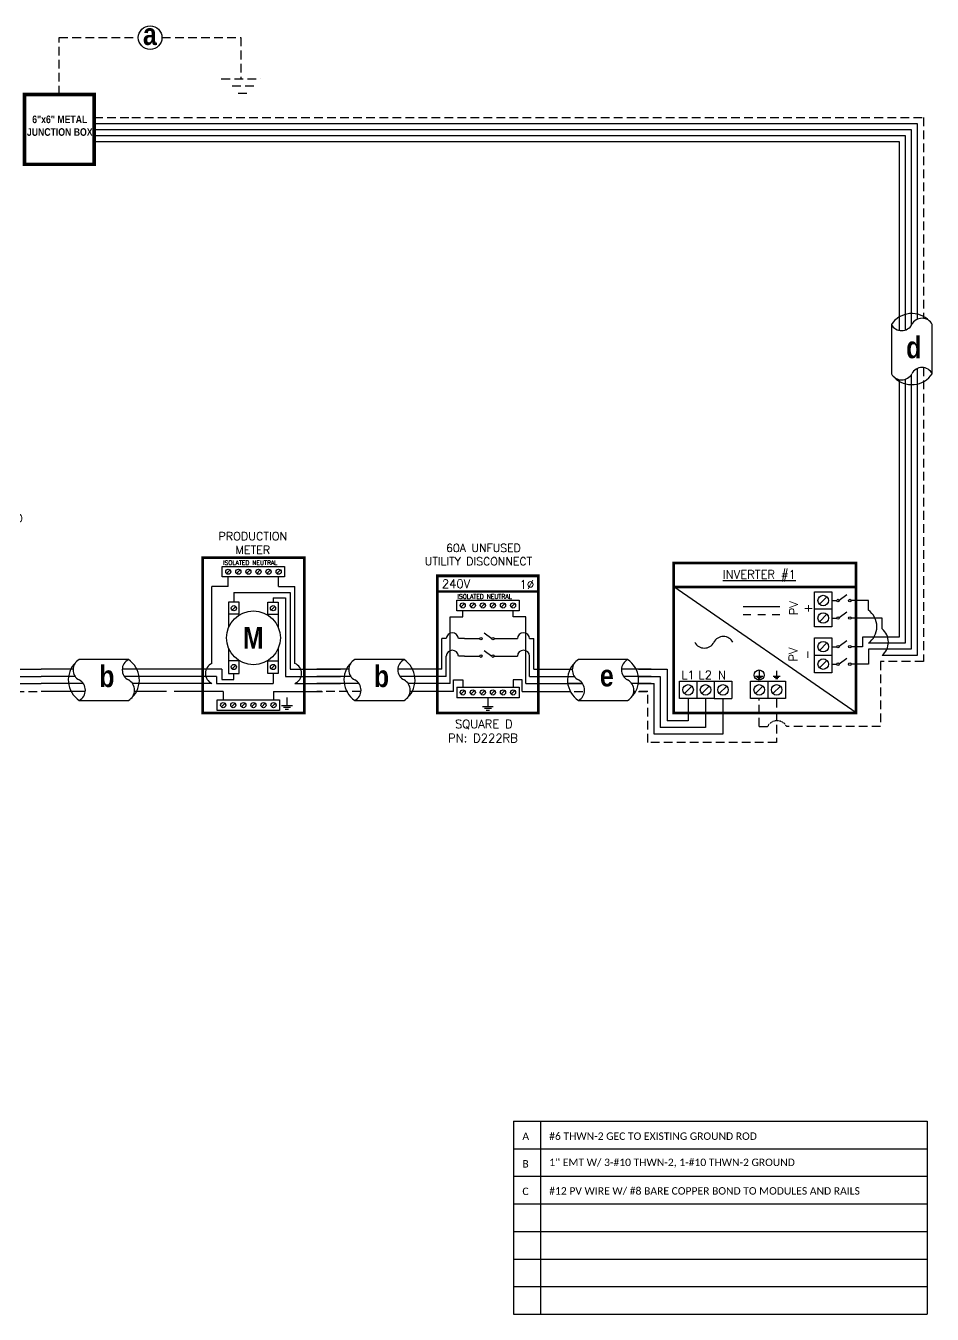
# Model space of a CAD drawing. Header units: feet. Extents: x 16885 to 17657, y 16033 to 16589.
# Drawn here: x 17265 to 17657, y 16033 to 16589 of the extents above; entities that cross this region are included whole.
import ezdxf

# ---------------------------------------------------------------- set-up
doc = ezdxf.new("R2010")
doc.units = ezdxf.units.FT
doc.header["$MEASUREMENT"] = 0
doc.linetypes.add('HIDDEN', pattern=[0.375, 0.25, -0.125])
for name, color, linetype in [('ONE LINE BLOCKS', 7, 'Continuous'), ('TABLES', 7, 'Continuous'), ('TEXT', 7, 'Continuous'), ('Z - TITLEBLOCK TXT', 7, 'Continuous')]:
    doc.layers.add(name, color=color, linetype=linetype)
doc.styles.add('ONE LINE TXT', font='techb___.ttf')
doc.styles.get("Standard").update_dxf_attribs({"font": 'simplex.shx'})

# ---------------------------------------------------------------- blocks, each defined once
blk = doc.blocks.new('M_METER PAN')
at = {"color": 253, "linetype": 'Continuous'}
for p, q in [((4.735, 8.023), (3.483, 8.023)), ((3.483, 2.136), (3.483, 8.023)), ((4.735, 8.023), (4.735, 8.748)), ((8.589, 8.023), (8.589, 8.748)), ((8.589, 8.023), (9.84, 8.023)), ((9.84, 2.136), (9.84, 8.023)), ((3.483, 0.611), (0, 0.611)), ((9.84, 0.611), (13.323, 0.611))]:
    blk.add_line(p, q, dxfattribs=at)
at = {"color": 7, "linetype": 'Continuous'}
for p, q in [((5.163, 7.563), (5.163, 6.819)), ((5.163, 7.563), (9.474, 7.563)), ((9.474, 7.563), (9.474, 1.711)), ((4.245, 1.711), (0, 1.711)), ((4.245, 1.711), (4.245, 0.898)), ((5.163, 0.898), (5.163, 1.37)), ((9.474, 1.711), (13.323, 1.711)), ((4.245, 0.898), (5.163, 0.898))]:
    blk.add_line(p, q, dxfattribs=at)
at = {"color": 10, "linetype": 'Continuous'}
for p, q in [((8.16, 7.142), (8.16, 6.819)), ((8.16, 7.142), (9.123, 7.142)), ((9.123, 7.142), (9.123, 1.149)), ((3.832, 1.149), (0, 1.149)), ((3.832, 1.149), (3.832, 0.611)), ((8.16, 1.37), (8.16, 0.611)), ((9.123, 1.149), (13.323, 1.149)), ((3.832, 0.611), (8.16, 0.611))]:
    blk.add_line(p, q, dxfattribs=at)
at = {"color": 1, "linetype": 'Continuous'}
for p, q in [((5.565, 5.899), (4.761, 5.899)), ((7.758, 5.899), (8.562, 5.899)), ((5.565, 2.326), (4.761, 2.326)), ((7.758, 2.326), (8.562, 2.326))]:
    blk.add_line(p, q, dxfattribs=at)
at = {"color": 253, "linetype": 'Continuous'}
for centre, start, end in [((3.823, 1.374), 113.9997, 246.0003), ((9.5, 1.374), 293.9997, 66.0003)]:
    blk.add_arc(centre, 0.835, start, end, dxfattribs=at)
at = {"layer": 'ONE LINE BLOCKS', "lineweight": 50, "const_width": 0.21}
blk.add_lwpolyline([(2.772, -1.647), (2.772, 10.216), (10.552, 10.216), (10.552, -1.647)], close=True, dxfattribs=at)
at = {"layer": 'TEXT', "color": 92, "linetype": 'HIDDEN', "ltscale": 15}
for p, q in [((4.347, 0), (0, 0)), ((4.347, 0), (4.347, -0.649)), ((8.201, 0), (8.201, -0.649)), ((8.201, 0), (13.323, 0))]:
    blk.add_line(p, q, dxfattribs=at)
at = {"layer": 'TEXT', "color": 92, "linetype": 'Continuous', "flags": 128}
for points in [[(9.228, -0.457), (9.227, -1.078)], [(8.812, -1.078), (9.642, -1.078)], [(9.498, -1.231), (8.956, -1.231)], [(9.354, -1.385), (9.1, -1.385)]]:
    blk.add_lwpolyline(points, dxfattribs=at)
at = {"layer": 'TEXT', "linetype": 'Continuous'}
blk.add_circle((6.662, 4.095), 2.059, dxfattribs=at)
at = {"layer": 'Z - TITLEBLOCK TXT', "color": 1, "linetype": 'Continuous'}
for p, q in [((4.275, 8.748), (4.275, 9.552)), ((4.275, 9.552), (9.049, 9.552)), ((9.049, 9.552), (9.049, 8.748)), ((9.049, 8.748), (4.275, 8.748)), ((4.761, 6.819), (4.761, 4.888)), ((5.565, 6.819), (4.761, 6.819)), ((5.565, 5.838), (5.565, 6.819)), ((7.758, 5.838), (7.758, 6.819)), ((7.758, 6.819), (8.562, 6.819)), ((8.562, 6.819), (8.562, 4.888)), ((4.761, 3.301), (4.761, 1.37)), ((8.562, 3.301), (8.562, 1.37)), ((5.565, 1.37), (5.565, 2.351)), ((7.758, 1.37), (7.758, 2.351)), ((4.761, 1.37), (5.565, 1.37)), ((8.562, 1.37), (7.758, 1.37)), ((3.887, -1.453), (3.887, -0.649)), ((3.887, -0.649), (8.661, -0.649)), ((8.661, -0.649), (8.661, -1.453)), ((8.661, -1.453), (3.887, -1.453))]:
    blk.add_line(p, q, dxfattribs=at)
at = {"layer": 'Z - TITLEBLOCK TXT', "color": 4, "linetype": 'Continuous'}
for p, q in [((4.874, 9.29), (4.596, 9.011)), ((5.645, 9.29), (5.366, 9.011)), ((6.416, 9.29), (6.137, 9.011)), ((7.186, 9.29), (6.908, 9.011)), ((7.957, 9.29), (7.679, 9.011)), ((8.728, 9.29), (8.449, 9.011)), ((5.303, 6.499), (5.024, 6.22)), ((8.299, 6.499), (8.021, 6.22)), ((5.303, 2.005), (5.024, 1.727)), ((8.299, 2.005), (8.021, 1.727)), ((4.486, -0.912), (4.208, -1.19)), ((5.257, -0.912), (4.978, -1.19)), ((6.028, -0.912), (5.749, -1.19)), ((6.798, -0.912), (6.52, -1.19)), ((7.569, -0.912), (7.291, -1.19)), ((8.34, -0.912), (8.061, -1.19))]:
    blk.add_line(p, q, dxfattribs=at)
for centre in [(4.735, 9.15), (5.506, 9.15), (6.276, 9.15), (7.047, 9.15), (7.818, 9.15), (8.589, 9.15), (5.163, 6.359), (8.16, 6.359), (5.163, 1.866), (8.16, 1.866), (4.347, -1.051), (5.118, -1.051), (5.888, -1.051), (6.659, -1.051), (7.43, -1.051), (8.201, -1.051)]:
    blk.add_circle(centre, 0.197, dxfattribs=at)
at = {"layer": 'TABLES', "color": 4, "linetype": 'Continuous'}
blk.add_text('ISOLATED NEUTRAL', height=0.33207, dxfattribs=at).set_placement((4.339, 9.669))
at = {"layer": 'TEXT', "color": 1, "insert": (6.613, 11.342), "char_height": 0.62775, "attachment_point": 5}
blk.add_mtext_dynamic_manual_height_columns('PRODUCTION METER', width=1.32031, gutter_width=7.17, heights=[0], dxfattribs=at)
at = {"layer": 'Z - TITLEBLOCK TXT', "color": 253, "linetype": 'Continuous', "style": 'ONE LINE TXT'}
blk.add_text('M', height=1.662, dxfattribs=at).set_placement((5.854, 3.259))
blk = doc.blocks.new('*U18')
at = {"color": 0}
blk.add_blockref('M_METER PAN', (0, 0), dxfattribs=at)
blk = doc.blocks.new('M_MAIN DISCONNECT')
at = {"color": 253, "linetype": 'Continuous'}
for p, q in [((10.94, -17.67), (10.94, -15.06)), ((32.69, -17.67), (32.69, -15.06)), ((5.45, -46.43), (5.45, -17.67)), ((5.45, -17.67), (10.94, -17.67)), ((38.18, -17.67), (32.69, -17.67)), ((38.18, -46.43), (38.18, -17.67)), ((5.45, -46.43), (-9.78, -46.43)), ((38.18, -46.43), (53.41, -46.43))]:
    blk.add_line(p, q, dxfattribs=at)
at = {"color": 7, "linetype": 'Continuous'}
for p, q in [((1.95, -40.22), (1.95, -27.1)), ((3.81, -27.1), (1.95, -27.1)), ((11.72, -27.1), (9.09, -27.1)), ((31.91, -27.1), (34.54, -27.1)), ((39.82, -27.1), (41.69, -27.1)), ((41.69, -40.22), (41.69, -27.1)), ((1.95, -40.22), (-9.78, -40.22)), ((41.69, -40.22), (53.41, -40.22))]:
    blk.add_line(p, q, dxfattribs=at)
at = {"color": 1, "linetype": 'Continuous'}
for p, q in [((21.88, -27.1), (23.12, -27.1)), ((25.67, -27.11), (26.91, -27.11)), ((21.88, -34.64), (23.12, -34.64)), ((25.67, -34.64), (26.91, -34.64))]:
    blk.add_line(p, q, dxfattribs=at)
at = {"color": 10, "linetype": 'Continuous'}
for p, q in [((3.81, -43.39), (3.81, -34.64)), ((11.72, -34.64), (9.09, -34.64)), ((31.91, -34.64), (34.54, -34.64)), ((39.82, -43.39), (39.82, -34.64)), ((3.81, -43.39), (-9.78, -43.39)), ((39.82, -43.39), (53.41, -43.39))]:
    blk.add_line(p, q, dxfattribs=at)
at = {"color": 7, "linetype": 'Continuous'}
for centre in [(6.45, -27.26), (37.18, -27.26)]:
    blk.add_arc(centre, 2.64, 3.2819, 176.7181, dxfattribs=at)
at = {"color": 10, "linetype": 'Continuous'}
for centre in [(6.45, -34.79), (37.18, -34.79)]:
    blk.add_arc(centre, 2.64, 3.2819, 176.7181, dxfattribs=at)
at = {"color": 1, "linetype": 'Continuous'}
for points in [[(23.12, -27.1), (23.5, -26.34), (24.4, -27.87), (25.22, -26.34), (25.67, -27.11)], [(23.12, -34.64), (23.5, -33.88), (24.4, -35.4), (25.22, -33.88), (25.67, -34.64)]]:
    blk.add_spline(points, degree=3, dxfattribs=at)
at = {"layer": 'ONE LINE BLOCKS', "lineweight": 50}
blk.add_line((0, -6.77), (43.61, -6.77), dxfattribs=at)
at = {"layer": 'ONE LINE BLOCKS', "lineweight": 50, "const_width": 1.19}
blk.add_lwpolyline([(0, -59.17), (0, 0), (43.61, 0), (43.61, -59.17)], close=True, dxfattribs=at)
at = {"layer": 'TEXT', "color": 92, "linetype": 'HIDDEN', "ltscale": 15}
for p, q in [((7.03, -49.88), (-9.78, -49.88)), ((7.03, -49.88), (7.03, -44.94)), ((7.03, -44.94), (10.94, -44.94)), ((10.94, -44.94), (10.94, -48.08)), ((36.6, -44.94), (32.69, -44.94)), ((32.69, -44.94), (32.69, -48.08)), ((36.6, -49.88), (36.6, -44.94)), ((36.6, -49.88), (53.41, -49.88))]:
    blk.add_line(p, q, dxfattribs=at)
at = {"layer": 'TEXT', "color": 92, "linetype": 'Continuous', "flags": 128}
for points in [[(21.82, -52.94), (21.82, -56.44)], [(19.48, -56.44), (24.16, -56.44)], [(23.35, -57.31), (20.29, -57.31)], [(22.53, -58.18), (21.1, -58.18)]]:
    blk.add_lwpolyline(points, dxfattribs=at)
at = {"layer": 'Z - TITLEBLOCK TXT', "color": 1, "linetype": 'Continuous'}
for p, q in [((8.34, -15.06), (8.34, -10.52)), ((8.34, -10.52), (35.29, -10.52)), ((35.29, -10.52), (35.29, -15.06)), ((35.29, -15.06), (8.34, -15.06)), ((11.72, -27.1), (15.64, -27.1)), ((17.54, -24.65), (20.8, -27.1)), ((27.99, -27.11), (31.91, -27.11)), ((17.54, -32.19), (20.8, -34.63)), ((11.72, -34.64), (15.64, -34.64)), ((27.99, -34.64), (31.91, -34.64)), ((8.34, -48.08), (35.29, -48.08)), ((8.34, -48.08), (8.34, -52.62)), ((35.29, -48.08), (35.29, -52.62)), ((35.29, -52.62), (8.34, -52.62))]:
    blk.add_line(p, q, dxfattribs=at)
at = {"layer": 'Z - TITLEBLOCK TXT', "color": 4, "linetype": 'Continuous'}
for p, q in [((11.73, -12), (10.15, -13.58)), ((16.08, -12), (14.5, -13.58)), ((20.43, -12), (18.86, -13.58)), ((24.78, -12), (23.21, -13.58)), ((29.13, -12), (27.56, -13.58)), ((33.48, -12), (31.91, -13.58)), ((11.73, -49.56), (10.15, -51.13)), ((16.08, -49.56), (14.5, -51.13)), ((20.43, -49.56), (18.86, -51.13)), ((24.78, -49.56), (23.21, -51.13)), ((29.13, -49.56), (27.56, -51.13)), ((33.48, -49.56), (31.91, -51.13))]:
    blk.add_line(p, q, dxfattribs=at)
for centre in [(10.94, -12.79), (15.29, -12.79), (19.64, -12.79), (23.99, -12.79), (28.34, -12.79), (32.69, -12.79), (10.94, -50.35), (15.29, -50.35), (19.64, -50.35), (23.99, -50.35), (28.34, -50.35), (32.69, -50.35)]:
    blk.add_circle(centre, 1.11, dxfattribs=at)
at = {"layer": 'Z - TITLEBLOCK TXT', "color": 1, "linetype": 'Continuous'}
for centre in [(16.18, -27.1), (21.34, -27.1), (27.45, -27.11), (16.18, -34.64), (21.34, -34.64), (27.45, -34.64)]:
    blk.add_circle(centre, 0.541, dxfattribs=at)
at = {"layer": 'TABLES', "color": 4, "linetype": 'Continuous'}
blk.add_text('ISOLATED NEUTRAL', height=1.8743, dxfattribs=at).set_placement((8.7, -9.86))
at = {"layer": 'TEXT', "color": 1}
for s, width, gutter_width, heights, insert, char_height, attachment_point in [('\\A1;\\pi4.1167;60A DISCONNECT FUSED \\P\\pi16.454;W/ ##A FUSES\\P\\pi11.355;GROUPED W/ MAIN \\P\\pi4.9392;BREAKER LOAD CENTER', 71.8931, 92.23, [24.13], (-15.26, 26.55), 3.4544, 1), ('240V', 0.1481, 0.75, [0], (8.07, -3.44), 3.658, 5), ('1∅', 0.1481, 0.75, [0], (38.63, -3.74), 3.658, 5), ('\\A1;\\pi3.6942,t21.982;SQUARE D\\P\\pi2.5621,t20.85;PN: D222N', 35.0816, 28.88, [13.54], (1.84, -62.59), 3.6576, 1)]:
    blk.add_mtext_dynamic_manual_height_columns(s, width=width, gutter_width=gutter_width, heights=heights, dxfattribs=dict(at, insert=insert, char_height=char_height, attachment_point=attachment_point))
blk = doc.blocks.new('*U17')
blk.add_blockref('M_MAIN DISCONNECT', (0, 0))
blk = doc.blocks.new('*U9')
at = {"color": 7, "linetype": 'Continuous'}
for p, q in [((6.669, 2.433), (2.905, 2.433)), ((2.435, 1.711), (0, 1.711)), ((9.575, 1.711), (6.199, 1.711)), ((2.905, -0.69), (6.669, -0.69))]:
    blk.add_line(p, q, dxfattribs=at)
at = {"color": 10, "linetype": 'Continuous'}
for p, q in [((2.591, 1.149), (0, 1.149)), ((9.575, 1.149), (6.355, 1.149))]:
    blk.add_line(p, q, dxfattribs=at)
at = {"color": 253, "linetype": 'Continuous'}
for p, q in [((3.208, 0.611), (0, 0.611)), ((9.575, 0.611), (6.972, 0.611))]:
    blk.add_line(p, q, dxfattribs=at)
at = {"color": 7, "linetype": 'Continuous'}
for centre, start, end in [((3.942, 0.872), 133.97324, 236.42648), ((5.633, 0.872), 313.97324, 56.42648)]:
    blk.add_arc(centre, 1.874, start, end, dxfattribs=at)
at = {"layer": 'TEXT', "color": 92, "linetype": 'HIDDEN', "ltscale": 15}
for p, q in [((3.373, 0), (0, 0)), ((9.575, 0), (7.137, 0))]:
    blk.add_line(p, q, dxfattribs=at)
at = {"layer": 'Z - TITLEBLOCK TXT', "linetype": 'Continuous'}
for centre, start, end in [((3.315, 1.653), 117.66392, 242.33608), ((7.078, 1.653), 117.66392, 242.33608), ((2.496, 0.091), 297.66392, 62.33608), ((6.26, 0.091), 297.66392, 62.33608)]:
    blk.add_arc(centre, 0.882, start, end, dxfattribs=at)
blk = doc.blocks.new('*T14')
at = {"linetype": 'ByBlock', "lineweight": -2, "transparency": 16777216}
for p, q in [((0, 0), (178.52, 0)), ((0, 0), (0, -83.27)), ((11.58, 0), (11.58, -83.27)), ((178.52, 0), (178.52, -83.27)), ((0, -11.84), (178.52, -11.84)), ((0, -23.75), (178.52, -23.75)), ((0, -35.65), (178.52, -35.65)), ((0, -47.56), (178.52, -47.56)), ((0, -59.46), (178.52, -59.46)), ((0, -71.37), (178.52, -71.37)), ((0, -83.27), (178.52, -83.27))]:
    blk.add_line(p, q, dxfattribs=at)
at = {"color": 0, "linetype": 'Continuous', "transparency": 16777216, "char_height": 3.2119, "attachment_point": 7}
for s, insert, width in [('{\\fCalibri|b0|i0|c0;A', (3.78, -8.06), 4.025), ('{\\fCalibri|b0|i0|c0;#6 THWN-2 GEC TO EXISTING GROUND ROD', (15.36, -8.06), 159.3801), ("{\\fCalibri|b0|i0|c0;1'' EMT W/ 3-#10 THWN-2, 1-#10 THWN-2 GROUND", (15.36, -19.97), 159.3801), ('{\\fCalibri|b0|i0|c0;B', (3.78, -19.97), 4.025), ('{\\fCalibri|b0|i0|c0;C', (3.78, -31.87), 4.025), ('{\\fCalibri|b0|i0|c0;#12 PV WIRE W/ #8 BARE COPPER BOND TO MODULES AND RAILS', (15.36, -31.87), 159.3801), ('{\\fCalibri|b0|i0|c0;', (3.78, -43.78), 4.025), ('{\\fCalibri|b0|i0|c0;', (15.36, -43.78), 159.3801), ('{\\fCalibri|b0|i0|c0;', (3.78, -55.68), 4.025), ('{\\fCalibri|b0|i0|c0;', (15.36, -55.68), 159.3801), ('{\\fCalibri|b0|i0|c0;', (3.78, -67.59), 4.025), ('{\\fCalibri|b0|i0|c0;', (15.36, -67.59), 159.3801), ('{\\fCalibri|b0|i0|c0;', (3.78, -79.5), 4.025), ('{\\fCalibri|b0|i0|c0;', (15.36, -79.5), 159.3801)]:
    blk.add_mtext(s, dxfattribs=dict(at, insert=insert, width=width))
blk = doc.blocks.new('M_UTILITY DISCONNECT')
at = {"color": 253, "linetype": 'Continuous'}
for p, q in [((3.671, 5.706), (3.671, 6.168)), ((7.524, 5.706), (7.524, 6.168)), ((2.699, 0.611), (2.699, 5.706)), ((2.699, 5.706), (3.671, 5.706)), ((8.496, 5.706), (7.524, 5.706)), ((8.496, 0.611), (8.496, 5.706)), ((2.699, 0.611), (0, 0.611)), ((8.496, 0.611), (11.195, 0.611))]:
    blk.add_line(p, q, dxfattribs=at)
at = {"color": 7, "linetype": 'Continuous'}
for p, q in [((2.078, 1.711), (2.078, 4.034)), ((2.408, 4.034), (2.078, 4.034)), ((3.809, 4.034), (3.343, 4.034)), ((7.386, 4.034), (7.853, 4.034)), ((8.788, 4.034), (9.118, 4.034)), ((9.118, 1.711), (9.118, 4.034)), ((2.078, 1.711), (0, 1.711)), ((9.118, 1.711), (11.195, 1.711))]:
    blk.add_line(p, q, dxfattribs=at)
at = {"color": 10, "linetype": 'Continuous'}
for p, q in [((2.408, 1.149), (2.408, 2.699)), ((3.809, 2.699), (3.343, 2.699)), ((7.386, 2.699), (7.853, 2.699)), ((8.787, 1.149), (8.788, 2.699)), ((2.408, 1.149), (0, 1.149)), ((8.787, 1.149), (11.195, 1.149))]:
    blk.add_line(p, q, dxfattribs=at)
at = {"color": 7, "linetype": 'Continuous'}
for centre in [(2.875, 4.008), (8.32, 4.008)]:
    blk.add_arc(centre, 0.468, 3.28193, 176.71807, dxfattribs=at)
at = {"color": 10, "linetype": 'Continuous'}
for centre in [(2.875, 2.672), (8.32, 2.672)]:
    blk.add_arc(centre, 0.468, 3.28193, 176.71807, dxfattribs=at)
at = {"layer": 'ONE LINE BLOCKS', "lineweight": 50}
blk.add_line((1.732, 7.637), (9.459, 7.637), dxfattribs=at)
at = {"layer": 'ONE LINE BLOCKS', "lineweight": 50, "const_width": 0.21}
blk.add_lwpolyline([(1.732, -1.647), (1.732, 8.836), (9.459, 8.836), (9.459, -1.647)], close=True, dxfattribs=at)
at = {"layer": 'TEXT', "color": 92, "linetype": 'HIDDEN', "ltscale": 15}
for p, q in [((2.978, 0), (0, 0)), ((2.978, 0), (2.978, 0.875)), ((2.978, 0.875), (3.671, 0.875)), ((3.671, 0.875), (3.671, 0.319)), ((8.217, 0.875), (7.524, 0.875)), ((7.524, 0.875), (7.524, 0.319)), ((8.217, 0), (8.217, 0.875)), ((8.217, 0), (11.195, 0))]:
    blk.add_line(p, q, dxfattribs=at)
at = {"layer": 'TEXT', "color": 92, "linetype": 'Continuous', "flags": 128}
for points in [[(5.598, -0.543), (5.598, -1.164)], [(5.183, -1.164), (6.012, -1.164)], [(5.869, -1.317), (5.327, -1.317)], [(5.725, -1.471), (5.47, -1.471)]]:
    blk.add_lwpolyline(points, dxfattribs=at)
at = {"layer": 'Z - TITLEBLOCK TXT', "color": 1, "linetype": 'Continuous'}
for p, q in [((3.211, 6.168), (3.211, 6.972)), ((3.211, 6.972), (7.984, 6.972)), ((7.984, 6.972), (7.984, 6.168)), ((7.984, 6.168), (3.211, 6.168)), ((3.809, 4.034), (4.973, 4.034)), ((5.309, 4.468), (5.887, 4.036)), ((6.078, 4.034), (7.386, 4.034)), ((5.309, 3.134), (5.887, 2.701)), ((3.809, 2.699), (4.973, 2.699)), ((6.078, 2.699), (7.386, 2.699)), ((3.211, 0.319), (7.984, 0.319)), ((3.211, 0.319), (3.211, -0.485)), ((7.984, 0.319), (7.984, -0.485)), ((7.984, -0.485), (3.211, -0.485))]:
    blk.add_line(p, q, dxfattribs=at)
at = {"layer": 'Z - TITLEBLOCK TXT', "color": 4, "linetype": 'Continuous'}
for p, q in [((3.81, 6.71), (3.531, 6.431)), ((4.581, 6.71), (4.302, 6.431)), ((5.351, 6.71), (5.073, 6.431)), ((6.122, 6.71), (5.844, 6.431)), ((6.893, 6.71), (6.614, 6.431)), ((7.664, 6.71), (7.385, 6.431)), ((3.81, 0.056), (3.531, -0.223)), ((4.581, 0.056), (4.302, -0.223)), ((5.351, 0.056), (5.073, -0.223)), ((6.122, 0.056), (5.844, -0.223)), ((6.893, 0.056), (6.614, -0.223)), ((7.664, 0.056), (7.385, -0.223))]:
    blk.add_line(p, q, dxfattribs=at)
for centre in [(3.671, 6.57), (4.441, 6.57), (5.212, 6.57), (5.983, 6.57), (6.754, 6.57), (7.524, 6.57), (3.671, -0.083), (4.441, -0.083), (5.212, -0.083), (5.983, -0.083), (6.754, -0.083), (7.524, -0.083)]:
    blk.add_circle(centre, 0.197, dxfattribs=at)
at = {"layer": 'Z - TITLEBLOCK TXT', "color": 1, "linetype": 'Continuous'}
for centre in [(5.069, 4.034), (5.983, 4.034), (5.069, 2.699), (5.983, 2.699)]:
    blk.add_circle(centre, 0.0959, dxfattribs=at)
at = {"layer": 'TABLES', "color": 4, "linetype": 'Continuous'}
blk.add_text('ISOLATED NEUTRAL', height=0.33207, dxfattribs=at).set_placement((3.275, 7.089))
at = {"layer": 'TEXT', "color": 1}
for s, width, gutter_width, heights, insert, char_height, attachment_point in [('\\A1;\\pi2.3006; 60A UNFUSED \\P\\pi1.0912;UTILITY DISCONNECT', 11.50802, 0, [1.916], (-0.322, 11.272), 0.612, 1), ('240V', 0.14806, 0.75, [0], (3.162, 8.227), 0.648, 5), ('1∅', 0.14806, 0.75, [0], (8.576, 8.174), 0.648, 5), ('\\A1;\\pi1.5665,t4.8065;SQUARE D\\P\\pi1.042,t4.282;PN: D222RB', 8.03936, 0.203, [2.349], (1.51, -2.167), 0.648, 1)]:
    blk.add_mtext_dynamic_manual_height_columns(s, width=width, gutter_width=gutter_width, heights=heights, dxfattribs=dict(at, insert=insert, char_height=char_height, attachment_point=attachment_point))

msp = doc.modelspace()

# ---------------------------------------------------------------- linework, layer by layer
at = {"color": 7, "linetype": 'Continuous'}
for p, q in [((17294.72, 16547.26), (17311, 16547.26)), ((17294.72, 16542.02), (17311, 16542.02)), ((17311, 16547.26), (17650.19, 16547.26)), ((17311, 16542.02), (17644.95, 16542.02)), ((17644.95, 16542.02), (17644.95, 16458.07)), ((17650.19, 16547.26), (17650.19, 16462.72)), ((17639.01, 16460.49), (17639.01, 16439.25)), ((17656.64, 16439.25), (17656.64, 16460.49)), ((17644.95, 16436.82), (17644.95, 16322.93)), ((17650.19, 16441.48), (17650.19, 16317.69)), ((17629.06, 16341.34), (17621.61, 16341.34)), ((17629.06, 16337.24), (17629.06, 16341.34)), ((17635.02, 16333.81), (17621.61, 16333.81)), ((17635.02, 16329.09), (17635.02, 16333.81)), ((17644.95, 16322.93), (17629.06, 16322.93)), ((17428.55, 16315.88), (17407.31, 16315.88)), ((17525.1, 16315.88), (17503.85, 16315.88)), ((17650.19, 16317.69), (17635.02, 16317.69)), ((17404.65, 16311.81), (17390.91, 16311.81)), ((17433.16, 16311.81), (17425.9, 16311.81)), ((17496.35, 16311.81), (17501.2, 16311.81)), ((17535.22, 16311.81), (17522.44, 16311.81)), ((17529.72, 16311.81), (17542.15, 16311.81)), ((17542.15, 16311.81), (17542.15, 16289.43)), ((17407.31, 16298.26), (17428.55, 16298.26)), ((17503.85, 16298.26), (17525.1, 16298.26)), ((17551.2, 16299.02), (17551.2, 16289.43)), ((17551.2, 16289.43), (17542.15, 16289.43))]:
    msp.add_line(p, q, dxfattribs=at)
at = {"color": 253, "linetype": 'Continuous'}
for p, q in [((17294.72, 16544.64), (17311, 16544.64)), ((17311, 16544.64), (17647.57, 16544.64)), ((17647.57, 16544.64), (17647.57, 16460.05)), ((17294.72, 16539.39), (17311, 16539.39)), ((17311, 16539.39), (17642.32, 16539.39)), ((17642.32, 16539.39), (17642.32, 16457.95)), ((17642.32, 16436.71), (17642.32, 16325.55)), ((17647.57, 16438.81), (17647.57, 16320.31)), ((17642.32, 16325.55), (17626.49, 16325.55)), ((17626.49, 16325.55), (17626.49, 16321.45)), ((17626.49, 16321.45), (17621.61, 16321.45)), ((17647.57, 16320.31), (17629.11, 16320.31)), ((17629.11, 16320.31), (17629.11, 16313.91)), ((17629.11, 16313.91), (17621.61, 16313.91)), ((17409.02, 16305.6), (17390.91, 16305.6)), ((17433.16, 16305.6), (17430.26, 16305.6)), ((17493.6, 16305.6), (17505.56, 16305.6)), ((17505.56, 16305.6), (17499.45, 16305.6)), ((17535.22, 16305.6), (17526.81, 16305.6)), ((17529.72, 16305.6), (17536.53, 16305.6)), ((17536.53, 16283.66), (17536.53, 16305.6)), ((17566.27, 16299.02), (17566.27, 16283.66)), ((17566.27, 16283.66), (17536.53, 16283.66))]:
    msp.add_line(p, q, dxfattribs=at)
at = {"color": 10, "linetype": 'Continuous'}
for p, q in [((17405.53, 16308.64), (17390.91, 16308.64)), ((17433.16, 16308.64), (17426.78, 16308.64)), ((17495.24, 16308.64), (17502.08, 16308.64)), ((17535.22, 16308.64), (17523.32, 16308.64)), ((17529.72, 16308.64), (17539.21, 16308.64)), ((17539.21, 16308.64), (17539.21, 16286.62)), ((17558.74, 16299.02), (17558.74, 16286.62)), ((17558.74, 16286.62), (17539.21, 16286.62))]:
    msp.add_line(p, q, dxfattribs=at)
at = {"color": 7, "linetype": 'Continuous'}
msp.add_circle((17318.9, 16584.28), 5.11, dxfattribs=at)
for centre, start, end in [((17647.83, 16454.64), 43.9732, 146.4265), ((17647.83, 16445.1), 223.9732, 326.4265), ((17413.16, 16307.07), 133.9732, 236.4265), ((17422.7, 16307.07), 313.9732, 56.4265), ((17509.7, 16307.07), 133.9732, 236.4265), ((17519.25, 16307.07), 313.9732, 56.4265)]:
    msp.add_arc(centre, 10.58, start, end, dxfattribs=at)
at = {"layer": 'ONE LINE BLOCKS', "lineweight": 50}
for points, const_width in [([(17294.72, 16529.59), (17264.62, 16529.59), (17264.62, 16559.69), (17294.72, 16559.69)], 1.53), ([(17544.99, 16292.85), (17544.99, 16357.51), (17623.76, 16357.51), (17623.76, 16292.85)], 1.19), ([(17544.99, 16347.23), (17544.99, 16357.51), (17623.76, 16357.51), (17623.76, 16347.23)], 1.19)]:
    msp.add_lwpolyline(points, close=True, dxfattribs=dict(at, const_width=const_width))
at = {"layer": 'TEXT', "color": 92, "linetype": 'HIDDEN', "ltscale": 15}
for p, q in [((17279.67, 16559.69), (17279.67, 16584.28)), ((17279.67, 16584.28), (17313.78, 16584.28)), ((17324.01, 16584.28), (17358.12, 16584.28)), ((17358.12, 16584.28), (17358.12, 16566.49)), ((17294.72, 16549.88), (17311, 16549.88)), ((17311, 16549.88), (17652.81, 16549.88)), ((17652.81, 16549.88), (17652.81, 16463.13)), ((17652.81, 16441.88), (17652.81, 16315.07)), ((17652.81, 16315.07), (17634.3, 16315.07)), ((17634.3, 16315.07), (17634.3, 16286.98)), ((17409.95, 16302.15), (17390.91, 16302.15)), ((17433.16, 16302.15), (17431.19, 16302.15)), ((17496.35, 16302.15), (17506.49, 16302.15)), ((17533.8, 16302.15), (17527.74, 16302.15)), ((17529.72, 16302.15), (17533.8, 16302.15)), ((17533.8, 16280.11), (17533.8, 16302.15)), ((17581.91, 16286.98), (17581.91, 16299.02)), ((17589.44, 16299.02), (17589.44, 16280.11)), ((17581.91, 16286.98), (17585.51, 16286.98)), ((17634.3, 16286.98), (17593.75, 16286.98)), ((17589.44, 16280.11), (17533.8, 16280.11))]:
    msp.add_line(p, q, dxfattribs=at)
at = {"layer": 'TEXT', "color": 92, "linetype": 'HIDDEN', "ltscale": 15, "flags": 128}
for points in [[(17349.64, 16566.49), (17366.6, 16566.49)], [(17363.66, 16563.35), (17352.58, 16563.35)], [(17360.72, 16560.21), (17355.52, 16560.21)]]:
    msp.add_lwpolyline(points, dxfattribs=at)
at = {"layer": 'TEXT', "color": 92, "linetype": 'Continuous', "flags": 128}
for points in [[(17580.37, 16308.66), (17583.44, 16308.66)], [(17581.91, 16310.96), (17581.91, 16308.66)], [(17587.91, 16308.66), (17590.98, 16308.66)], [(17589.44, 16310.96), (17589.44, 16308.66)], [(17582.91, 16308.1), (17580.9, 16308.1)], [(17582.38, 16307.53), (17581.44, 16307.53)], [(17590.45, 16308.1), (17588.44, 16308.1)], [(17589.91, 16307.53), (17588.97, 16307.53)]]:
    msp.add_lwpolyline(points, dxfattribs=at)
at = {"layer": 'TEXT', "color": 92, "linetype": 'Continuous'}
msp.add_circle((17581.91, 16309.22), 2.17, dxfattribs=at)
at = {"layer": 'TEXT', "color": 92, "linetype": 'HIDDEN', "ltscale": 0.3}
msp.add_arc((17589.63, 16284.82), 4.65, 27.6639, 152.3361, dxfattribs=at)
at = {"layer": 'Z - TITLEBLOCK TXT', "color": 7, "linetype": 'Continuous'}
for p, q in [((17623.76, 16292.85), (17544.99, 16347.23)), ((17590.81, 16338.62), (17575.04, 16338.62)), ((17578.34, 16335.21), (17575.04, 16335.21)), ((17584.57, 16335.21), (17581.28, 16335.21)), ((17590.81, 16335.21), (17587.51, 16335.21))]:
    msp.add_line(p, q, dxfattribs=at)
at = {"layer": 'Z - TITLEBLOCK TXT', "color": 1, "linetype": 'Continuous'}
for p, q in [((17605.8, 16330.04), (17605.8, 16345.11)), ((17605.8, 16345.11), (17613.34, 16345.11)), ((17605.8, 16330.04), (17605.8, 16345.11)), ((17613.34, 16345.11), (17613.34, 16330.04)), ((17613.34, 16345.11), (17613.34, 16337.58)), ((17619.76, 16343.8), (17616.5, 16341.36)), ((17613.34, 16337.58), (17605.8, 16337.58)), ((17613.34, 16341.34), (17615.37, 16341.34)), ((17619.76, 16336.27), (17616.5, 16333.83)), ((17613.34, 16333.81), (17615.37, 16333.81)), ((17613.34, 16330.04), (17605.8, 16330.04)), ((17605.8, 16310.15), (17605.8, 16325.22)), ((17605.8, 16325.22), (17613.34, 16325.22)), ((17613.34, 16325.22), (17613.34, 16317.68)), ((17613.34, 16321.45), (17615.37, 16321.45)), ((17619.76, 16323.91), (17616.5, 16321.47)), ((17613.34, 16317.68), (17605.8, 16317.68)), ((17613.34, 16317.68), (17613.34, 16310.15)), ((17613.34, 16313.91), (17615.37, 16313.91)), ((17619.76, 16316.37), (17616.5, 16313.93)), ((17613.34, 16310.15), (17605.8, 16310.15)), ((17547.44, 16306.55), (17562.5, 16306.55)), ((17547.44, 16299.02), (17547.44, 16306.55)), ((17547.44, 16306.55), (17554.97, 16306.55)), ((17554.97, 16306.55), (17554.97, 16299.02)), ((17562.5, 16306.55), (17562.5, 16299.02)), ((17562.5, 16306.55), (17570.04, 16306.55)), ((17570.04, 16306.55), (17570.04, 16299.02)), ((17578.14, 16306.55), (17593.21, 16306.55)), ((17578.14, 16299.02), (17578.14, 16306.55)), ((17578.14, 16306.55), (17585.68, 16306.55)), ((17585.68, 16306.55), (17585.68, 16299.02)), ((17593.21, 16306.55), (17593.21, 16299.02)), ((17562.5, 16299.02), (17547.44, 16299.02)), ((17562.5, 16299.02), (17570.04, 16299.02)), ((17593.21, 16299.02), (17578.14, 16299.02))]:
    msp.add_line(p, q, dxfattribs=at)
at = {"layer": 'Z - TITLEBLOCK TXT', "color": 4, "linetype": 'Continuous'}
for p, q in [((17611.18, 16342.95), (17607.96, 16339.74)), ((17611.18, 16335.42), (17607.96, 16332.2)), ((17611.18, 16323.05), (17607.96, 16319.84)), ((17611.18, 16315.52), (17607.96, 16312.31)), ((17552.81, 16304.39), (17549.6, 16301.18)), ((17560.34, 16304.39), (17557.13, 16301.18)), ((17567.88, 16304.39), (17564.66, 16301.18)), ((17583.52, 16304.39), (17580.3, 16301.18)), ((17591.05, 16304.39), (17587.84, 16301.18))]:
    msp.add_line(p, q, dxfattribs=at)
for centre in [(17609.57, 16341.34), (17609.57, 16333.81), (17609.57, 16321.45), (17609.57, 16313.91), (17551.2, 16302.79), (17558.74, 16302.79), (17566.27, 16302.79), (17581.91, 16302.79), (17589.44, 16302.79)]:
    msp.add_circle(centre, 2.27, dxfattribs=at)
at = {"layer": 'Z - TITLEBLOCK TXT', "color": 1, "linetype": 'Continuous'}
for centre in [(17615.92, 16341.34), (17621.07, 16341.34), (17615.92, 16333.81), (17621.07, 16333.81), (17615.92, 16321.45), (17621.07, 16321.45), (17615.92, 16313.91), (17621.07, 16313.91)]:
    msp.add_circle(centre, 0.541, dxfattribs=at)
at = {"layer": 'Z - TITLEBLOCK TXT', "linetype": 'Continuous'}
for centre, radius, start, end in [((17643.42, 16462.8), 4.98, 207.6639, 332.3361), ((17652.23, 16458.18), 4.98, 27.6639, 152.3361), ((17652.23, 16436.94), 4.98, 27.6639, 152.3361), ((17643.42, 16441.56), 4.98, 207.6639, 332.3361), ((17623.93, 16330.09), 8.8, 305.6505, 54.3495), ((17566.46, 16321.17), 4.65, 27.6639, 152.3361), ((17630.25, 16323.39), 7.43, 309.9338, 50.0662), ((17558.22, 16325.49), 4.65, 207.6639, 332.3361), ((17409.62, 16311.48), 4.98, 117.6639, 242.3361), ((17430.86, 16311.48), 4.98, 117.6639, 242.3361), ((17506.16, 16311.48), 4.98, 117.6639, 242.3361), ((17527.41, 16311.48), 4.98, 117.6639, 242.3361), ((17405, 16302.66), 4.98, 297.6639, 62.3361), ((17426.24, 16302.66), 4.98, 297.6639, 62.3361), ((17501.54, 16302.66), 4.98, 297.6639, 62.3361), ((17522.79, 16302.66), 4.98, 297.6639, 62.3361)]:
    msp.add_arc(centre, radius, start, end, dxfattribs=at)

# ---------------------------------------------------------------- block references
for name, p in [('*U17', (17218.46, 16352.03)), ('*T14', (17475.87, 16116.64))]:
    msp.add_blockref(name, p)
at = {"color": 155, "true_color": 0x647190, "xscale": 5.644441731736358, "yscale": 5.644441731736358, "zscale": 5.644441731736358}
for name, p in [('*U18', (17325.91, 16302.15)), ('M_UTILITY DISCONNECT', (17433.16, 16302.15)), ('*U9', (17271.87, 16302.15))]:
    msp.add_blockref(name, p, dxfattribs=at)

# ---------------------------------------------------------------- texts
at = {"layer": 'ONE LINE BLOCKS', "color": 1, "linetype": 'Continuous', "insert": (17279.86, 16550.64), "char_height": 3.2756, "width": 28.3929, "attachment_point": 2, "style": 'ONE LINE TXT'}
msp.add_mtext('6"x6" METAL JUNCTION BOX  ', dxfattribs=at)
at = {"layer": 'TABLES', "color": 1, "linetype": 'Continuous'}
msp.add_text('%%UINVERTER #1', height=3.6576, dxfattribs=at).set_placement((17566.2, 16350.77))
at = {"layer": 'TEXT', "color": 1, "char_height": 3.658, "attachment_point": 5, "rotation": 90}
for s, width, insert in [('PV +', 2.8378, (17599.84, 16337.98)), ('PV -', 2.8013, (17599.61, 16318.01))]:
    msp.add_mtext_dynamic_manual_height_columns(s, width=width, gutter_width=0.75, heights=[0], dxfattribs=dict(at, insert=insert))
at = {"layer": 'TEXT', "color": 1, "attachment_point": 5}
for s, insert, char_height in [('L1', (17551.15, 16309.19), 3.658), ('L2', (17558.61, 16309.22), 3.658), ('N', (17565.86, 16309.17), 3.66)]:
    msp.add_mtext_dynamic_manual_height_columns(s, width=0.1481, gutter_width=0.75, heights=[0], dxfattribs=dict(at, insert=insert, char_height=char_height))
at = {"layer": 'Z - TITLEBLOCK TXT', "color": 1, "linetype": 'Continuous', "char_height": 9.3833, "attachment_point": 1, "style": 'ONE LINE TXT'}
for s, insert in [('{\\W1;\\C256;a}', (17315.8, 16590.47)), ('{\\W1;\\C256;d}', (17645.37, 16455.3)), ('{\\W1;\\C256;b}', (17296.93, 16313.38)), ('{\\W1;\\C256;b}', (17415.51, 16313.38)), ('{\\W1;\\C256;e}', (17513.11, 16313.66))]:
    msp.add_mtext_dynamic_manual_height_columns(s, width=0.1385, gutter_width=2.13, heights=[0], dxfattribs=dict(at, insert=insert))

doc.saveas('drawing.dxf')
